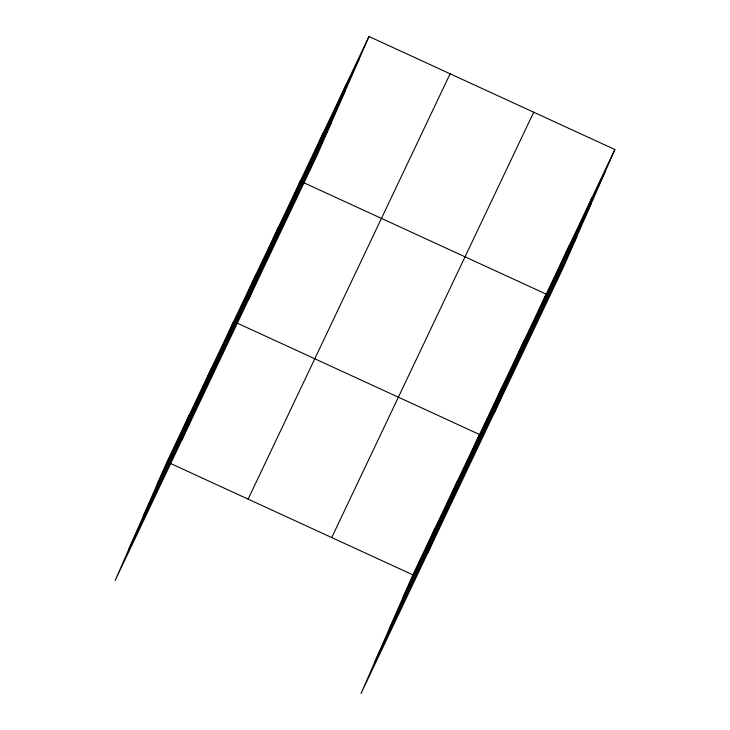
<?xml version="1.0" encoding="UTF-8"?>
<svg xmlns="http://www.w3.org/2000/svg" width="730" height="730" viewBox="0 0 730 730"><rect width="100%" height="100%" fill="white"/><g stroke="black" fill="none" stroke-linecap="round" stroke-linejoin="round"><path stroke-width="1.09" d="M179.48 437.297L189.207 415.041M201.699 390.513L211.426 368.258M181.806 440.126L233.646 321.474M246.138 296.937L255.865 274.681M268.366 250.153L278.084 227.897M248.465 299.765L300.304 181.113M313.471 155.161L323.198 132.906M336.366 106.954L346.093 84.707M368.978 36.5L317.149 155.152L115.148 580.487L166.987 461.834L368.978 36.5L614.852 149.513L563.012 268.166L361.022 693.5L412.851 574.848L614.852 149.513M425.353 550.32L435.071 528.064M447.572 503.527L457.29 481.271M427.68 553.139L479.51 434.487L236.684 322.87M492.011 409.959L501.738 387.703M514.23 363.166L523.957 340.919M494.338 412.779L546.177 294.126L303.342 182.509M559.344 268.184L569.062 245.928M582.239 219.976L591.957 197.721M157.26 484.081L359.26 58.756M143.363 515.9L345.363 90.566M129.046 548.668L331.046 123.343M248.127 499.128L450.118 73.794M331.721 537.554L533.712 112.219M403.133 597.104L605.133 171.769M389.236 628.913L591.227 203.579M374.919 661.69L576.91 236.356M170.026 463.231L412.851 574.848"/></g></svg>
